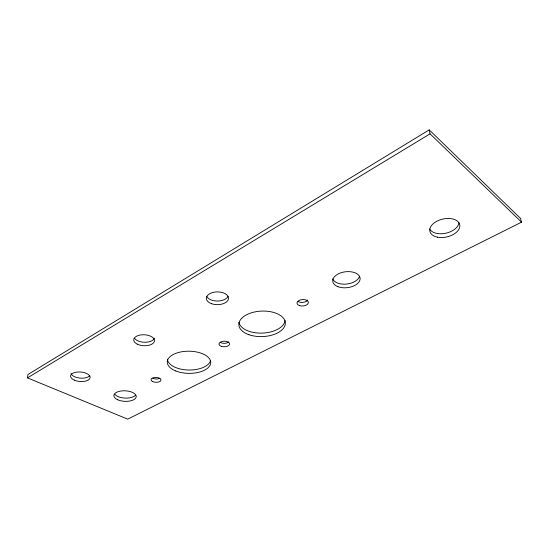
<?xml version="1.0" encoding="UTF-8"?>
<svg xmlns="http://www.w3.org/2000/svg" width="549" height="549" viewBox="0 0 549 549"><rect width="100%" height="100%" fill="white"/><g stroke="black" fill="none" stroke-linecap="round" stroke-linejoin="round"><path stroke-width="0.82" d="M27.45 377.877L27.937 374.514L429.215 129.859L520.5 218.378L521.55 222.167L127.711 419.141L27.45 377.877L430.059 133.839L429.215 129.859M430.059 133.839L521.55 222.167M135.349 395.465A11.179 5.298 2.7 0 1 124.795 398.087A11.179 5.298 2.7 0 1 114.823 394.285M359.526 276.181A13.725 8.022 -6.8 0 1 346.57 284.066A13.725 8.022 -6.8 0 1 332.701 278.926M458.978 222.736A15.235 9.189 -12.8 0 1 445.795 233.229A15.235 9.189 -12.8 0 1 429.723 229.07M89.686 375.797A9.793 4.763 4.6 0 1 79.42 378.041A9.793 4.763 4.6 0 1 71.02 373.471M154.441 338.218A10.362 5.504 2.8 0 1 145.011 342.281A10.362 5.504 2.8 0 1 134.539 338.259M228.048 296.378A11.062 6.396 -0.2 0 1 217.363 301.058A11.062 6.396 -0.2 0 1 206.74 296.378M228.809 341.924A5.291 2.82 -0.6 0 1 220.492 342.528M307.749 300.049A5.696 3.246 -4.4 0 1 298.073 301.504M159.862 378.261A4.975 2.457 1.8 0 1 152.862 378.288M210.569 360.521A21.699 11.131 0.7 0 1 188.156 370.005A21.699 11.131 0.7 0 1 167.376 359.197M285.082 320.575A23.195 12.799 -2.3 0 1 262.34 333.099A23.195 12.799 -2.3 0 1 238.897 322.297M299.383 305.587A5.716 3.232 -4.3 0 0 308.373 302.794A5.716 3.232 -4.3 0 0 300.324 299.953A5.716 3.232 -4.3 0 0 299.383 305.587M337.903 286.674A13.773 8.002 -6.7 0 0 359.986 279.832A13.773 8.002 -6.7 0 0 341.382 272.633A13.773 8.002 -6.7 0 0 337.903 286.674M437.505 237.175A15.29 9.161 -12.7 0 0 459.849 225.708A15.29 9.161 -12.7 0 0 437.052 221.117A15.29 9.161 -12.7 0 0 437.505 237.175M221.57 346.405A5.312 2.807 -0.6 0 0 229.606 343.976A5.312 2.807 -0.6 0 0 221.721 341.54A5.312 2.807 -0.6 0 0 221.57 346.405M211.729 303.762A11.097 6.375 -0.2 0 0 228.521 298.347A11.097 6.375 -0.2 0 0 212.024 292.72A11.097 6.375 -0.2 0 0 211.729 303.762M137.209 344.113A10.39 5.483 2.7 0 0 154.276 341.698A10.39 5.483 2.7 0 0 140.839 334.924A10.39 5.483 2.7 0 0 137.209 344.113M74.314 380.128A9.82 4.742 4.5 0 0 90.043 377.993A9.82 4.742 4.5 0 0 76.675 372.119A9.82 4.742 4.5 0 0 74.314 380.128M117.774 399.816A11.206 5.277 2.7 0 0 136.063 397.449A11.206 5.277 2.7 0 0 121.336 390.957A11.206 5.277 2.7 0 0 117.774 399.816M152.677 381.596A4.989 2.443 1.8 0 0 160.891 380.484A4.989 2.443 1.8 0 0 154.475 377.492A4.989 2.443 1.8 0 0 152.677 381.596M175.79 370.98A21.754 11.09 0.7 0 0 210.562 363.905A21.754 11.09 0.7 0 0 180.607 351.978A21.754 11.09 0.7 0 0 175.79 370.98M249.047 334.76A23.264 12.751 -2.3 0 0 285.288 324.095A23.264 12.751 -2.3 0 0 251.964 312.635A23.264 12.751 -2.3 0 0 249.047 334.76"/></g></svg>
